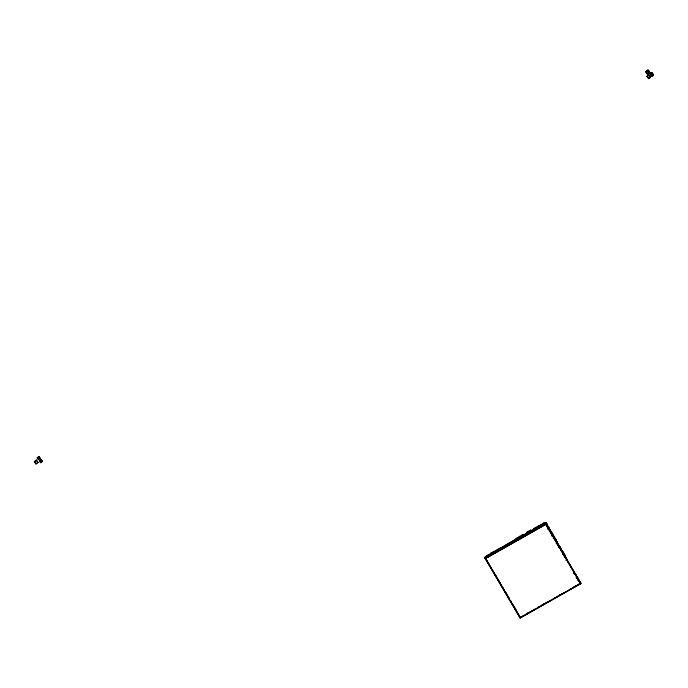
<?xml version="1.0" encoding="UTF-8"?>
<svg xmlns="http://www.w3.org/2000/svg" width="688" height="688" viewBox="0 0 688 688"><rect width="100%" height="100%" fill="white"/><g stroke="black" fill="none" stroke-linecap="round" stroke-linejoin="round"><path stroke-width="1.03" d="M34.4 461.751L36.378 460.057L38.029 462.551L36.051 463.97L34.4 461.751L36.378 460.057M36.051 463.97L34.4 461.467M37.247 458.019L38.941 456.531L40.179 458.466L38.485 459.679L37.247 458.019L38.941 456.531M38.485 459.679L37.247 457.735M39.517 461.063L41.211 459.575L42.45 461.51L40.755 462.723L39.517 461.063L41.211 459.575M40.755 462.723L39.517 460.779M488.815 554.906L545.782 522.631L545.765 524.454L485.195 558.708L485.212 556.876L486.502 556.145L488.153 556.549M486.502 556.145L488.153 556.618M486.734 556.257L487.792 555.483L488.575 555.758M487.758 556.179L488.669 555.027L488.575 555.904L487.792 555.164L488.824 554.58L488.652 555.629M489.847 554.614L490.32 554.382M494.165 551.81L495.128 552.103L495.128 551.466L494.173 551.251L490.415 553.367L490.019 555.672M494.165 551.879L494.173 551.251M502.111 548.138L500.726 547.674L496.1 550.288L496.607 551.389L496.805 550.959M504.123 546.04L504.012 547.295M505.456 546.031L505.654 545.034L515.974 539.203L516.568 540.407M508.217 543.838L508.69 543.314M513.867 540.39L515.346 540.372M515.974 539.272L516.189 538.36L519.191 536.657L519.182 537.526M520.455 536.674L520.558 537.878L520.455 536.674L522.424 535.849L522.364 534.851L519.715 536.348L519.999 538.068L521.9 536.993M519.999 538.068L519.715 536.348M485.195 558.424L545.765 524.101L580.749 583.656L520.18 618.048L520.188 616.99M520.446 537.552L521.9 537.061L522.433 535.04M522.029 536.047L522.037 535.169M522.244 535.754L522.235 536.64L522.029 535.978M522.364 534.851L522.364 535.737L523.835 535.728M522.828 536.072L523.043 535.496M522.94 534.524L522.932 535.402L523.241 534.361M524.763 535.617L525.004 534.232M525.34 534.18L525.959 534.653M526.053 534.92L524.824 534.473L525.907 534.92L526.612 532.555L526.939 533.716L526.612 532.555M527.343 531.987L527.335 532.985L528.255 533.432L528.264 532.435L527.343 531.987L526.939 533.716M532.237 530.801L530.732 530.07L528.952 531.076L528.255 533.432M530.723 531.067L530.732 530.07M532.779 530.869L531.807 530.457L500.726 548.035L502.111 548.568M533.544 529.545L533.553 528.608L538.945 525.563L539.581 525.864L539.573 526.802L538.936 526.501L538.945 525.563M542.092 525.752L542.927 523.611L540.209 525.142L540.209 525.778L541.68 526.509M544.062 522.846L544.053 523.602L545.317 524.23L545.326 523.473L543.589 523.104L542.428 526.114M545.317 524.23L545.481 523.069L546.96 523.86L547.106 524.884M546.96 523.86L546.951 524.617L545.472 523.835M547.321 527.515L548.327 526.948L545.782 522.631L557.099 542.256M549.007 529.889L550.469 530.723L548.525 526.432L547.545 529.124M551.423 531.661L551.415 532.4L550.176 531.755L550.176 531.016L551.423 531.661L552.851 534.094L552.034 536.416M553.995 536.855L554.003 536.081L555.999 539.469L555.698 540.854L555.999 539.469M556.076 543.339L558.768 545.094L557.77 544.569M559 545.489L557.994 546.057M559.052 546.831L559.069 545.799L557.271 544.913M562.019 551.673L562.251 551.148L562.019 551.604M562.251 551.286L560.23 546.986L560.221 547.906M565.502 556.945L565.398 555.663L563.188 551.914L562.449 554.365M565.355 557.228L565.502 556.876M485.203 557.581L545.773 523.258L567.067 559.593L566.138 560.359M578.29 579.829L577.215 578.625M578.496 579.425L578.797 579.778L576.002 577.172M580.448 581.833L580.44 582.504L578.84 581.248L578.849 580.577L580.448 581.833L580.749 583.802L545.765 524.385M647.95 72.962L649.455 71.887L647.193 73.788L645.748 71.569L648.01 69.952L649.997 72.704L647.735 74.313L646.29 72.378L648.552 70.486L649.997 72.704M648.251 78.114L649.945 76.901L648.251 78.114L647.012 76.454L648.715 74.966L650.487 77.434L648.793 78.647L647.563 76.703M647.735 74.313L645.748 71.569M649.455 72.171L648.01 69.952M648.793 78.647L650.495 77.159L649.257 75.775M649.945 76.901L648.715 74.966M650.126 74.235L651.82 72.739L653.058 74.682L651.364 75.895L650.126 74.235L651.82 72.739M650.667 74.485L652.362 73.272L650.667 74.485C651.106 78.131 655.552 74.949 652.362 73.272M490.028 555.035L490.415 553.367M488.575 555.904L488.652 555.422M488.669 555.345L488.824 554.58M488.661 555.56L545.773 522.768M553.333 538.248L553.995 536.778M526.948 532.71L527.3 532.013M528.264 532.435L528.952 531.076M525.907 534.92L526.604 533.553M565.398 555.663L563.739 554.881M565.39 556.618L563.73 555.827M562.457 553.35L563.188 551.914M562.449 554.296L563.18 552.791M542.436 525.357L543.589 523.104M552.034 535.677L552.851 534.094M558.579 547.545L559.06 546.616L558.579 547.614M538.601 527.73L539.581 525.864M542.927 523.611L541.688 525.881L540.209 525.142M547.553 528.212L548.525 526.432M521.9 537.061L522.235 536.563M566.138 560.29L567.067 559.593M38.485 459.403L40.179 458.191M36.051 463.686L38.029 462.267M40.755 462.448L42.45 461.235M645.748 71.844L648.01 70.236M647.735 74.037L649.997 72.421M647.012 76.454L648.715 75.241M651.906 76.144L653.6 74.932M485.203 557.082L487.792 555.56M485.203 557.297L545.773 522.906M545.773 523.121L485.203 557.435L486.82 560.385M485.203 557.787L545.773 523.405M485.203 557.934L545.773 523.611M545.765 523.749L485.195 558.071L520.18 617.557M485.195 558.63L545.765 524.247M565.424 556.669L564.418 557.237L565.424 556.738M526.707 613.653L528.573 612.604M537.698 607.444L539.538 606.403M541.387 605.354L544.414 603.643M558.389 595.739L560.256 594.69M573.887 586.907L576.157 585.626M578.883 584.155L580.749 583.028L545.773 523.542M522.046 616.5L523.912 615.382M525.77 614.393L535.092 609.129M537.887 607.547L539.753 606.42M541.611 605.44L548.138 601.604M553.728 598.586L555.594 597.459M557.452 596.479L563.979 592.652M569.569 589.633L571.436 588.507M573.293 587.526L580.749 583.166M521.108 617.17L535.092 609.198M536.95 608.209L550.933 600.237M552.791 599.257L566.774 591.284M568.632 590.295L580.749 583.381L545.765 523.826L485.195 558.278L520.18 617.841L580.749 583.519M520.008 537.19L520.567 537.001M487.792 555.164L488.575 555.362M578.101 578.135L576.673 577.765L578.101 578.204M496.254 552.146L494.483 551.63L496.254 552.215M533.553 528.608L535.47 529.519M560.273 547.717L545.773 522.983M550.176 531.686L551.415 532.331M549.015 528.977L550.477 529.743M578.023 580.104L578.728 580.964L578.015 580.457M573.878 573.431L576.209 575.314L573.878 573.5M576.673 577.903L578.488 579.494M651.82 73.023L653.6 75.216M650.126 73.951L651.906 76.428M647.021 76.179L648.259 77.839M38.941 456.806L40.179 458.466M41.211 459.851L42.45 461.51M36.378 460.341L38.029 462.551M487.852 562.001L488.91 563.876M490.544 566.637L491.662 568.606M492.677 570.257L493.743 572.141M494.749 573.697L496.504 576.819M497.484 578.402L500.64 583.777M502.962 587.776L504.579 590.519M505.654 592.342L506.729 594.165M507.804 595.997L509.421 598.732M511.571 602.387L510.496 600.555L512.113 603.582M512.5 603.952L514.263 606.954M514.676 607.573L516.421 610.6M485.203 557.719L487.353 561.58M488.428 563.197L492.195 569.802M493.279 571.41L494.354 573.448M495.429 575.065L499.729 582.581M500.812 584.267L504.579 590.794M505.654 592.411L509.421 599.016M513.188 605.191L516.955 611.795M518.03 613.412L520.18 617.274M485.195 558.561L520.18 618.048M516.189 538.36L516.576 539.547M516.181 539.151L516.568 540.338M506.893 545.154L507.073 544.492L506.893 545.154M549.635 531.514L550.641 530.947L549.635 531.514M557.039 542.006L555.68 541.37L557.039 542.006M559.826 546.891L558.819 547.528L559.826 546.891"/></g></svg>
